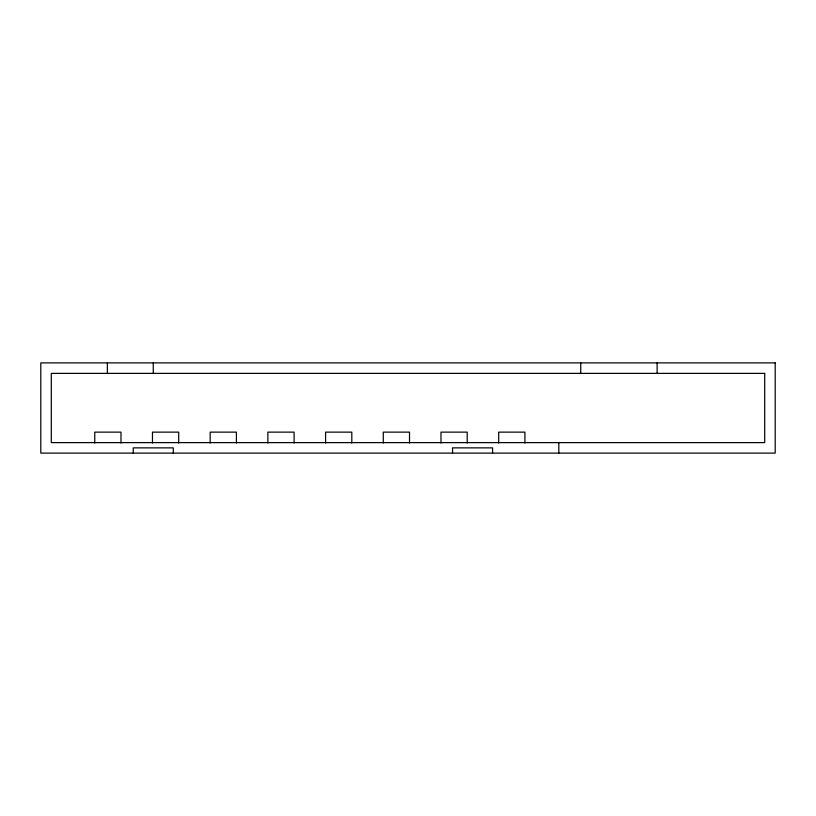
<?xml version="1.0" encoding="UTF-8"?>
<svg xmlns="http://www.w3.org/2000/svg" width="816" height="816" viewBox="0 0 816 816"><rect width="100%" height="100%" fill="white"/><g stroke="black" fill="none" stroke-linecap="round" stroke-linejoin="round"><path stroke-width="1.22" d="M657.135 362.885L657.135 373.381M580.737 362.885L580.737 373.381M558.827 442.619L558.827 453.115M524.912 443.027L524.912 432.133L498.688 432.133L498.688 443.027M492.578 453.115L492.578 447.872L452.554 447.872L452.554 453.115M467.211 443.027L467.211 432.133L440.987 432.133L440.987 443.027M409.51 443.027L409.51 432.133L383.285 432.133L383.285 443.027M351.808 443.027L351.808 432.133L325.574 432.133L325.574 443.027M294.107 443.027L294.107 432.133L267.872 432.133L267.872 443.027M236.405 443.027L236.405 432.133L210.171 432.133L210.171 443.027M178.694 443.027L178.694 432.133L152.47 432.133L152.47 443.027M173.278 453.115L173.278 447.872L133.253 447.872L133.253 453.115M153.265 362.885L153.265 373.381M120.992 443.027L120.992 432.133L94.768 432.133L94.768 443.027M107.365 362.885L107.365 373.381M775.2 362.885L40.8 362.885L40.8 453.115L775.2 453.115L775.2 362.885M764.704 373.381L51.296 373.381L51.296 442.619L764.704 442.619L764.704 373.381"/></g></svg>
